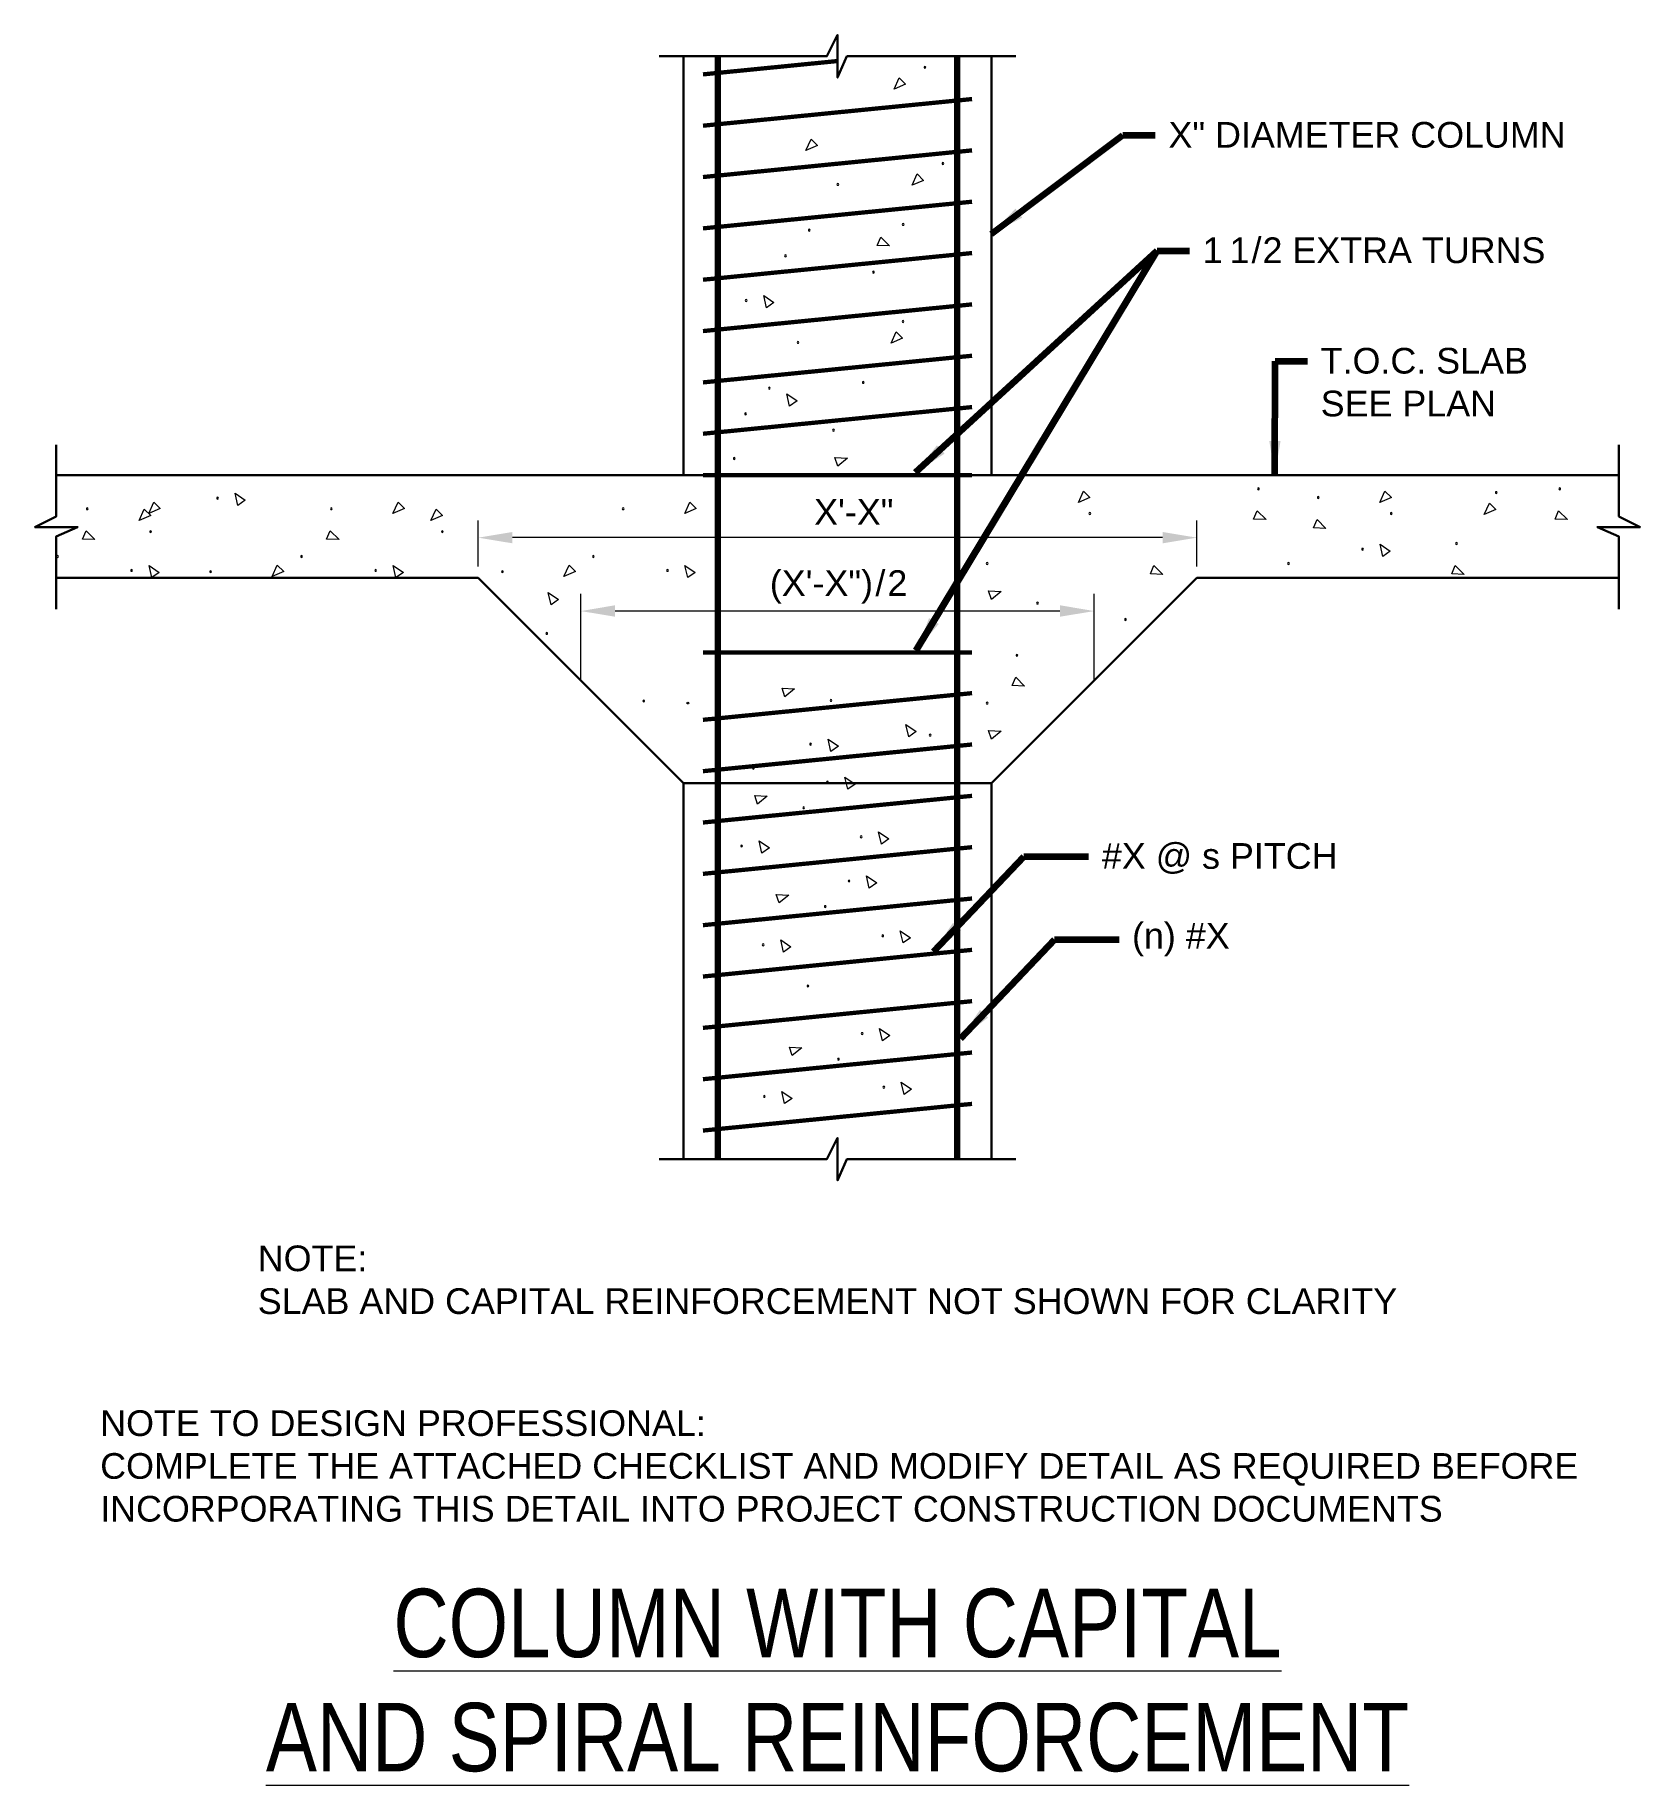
# Model space of a CAD drawing. Header units: inches. Extents: x -43 to 51, y 1666 to 1768.
import ezdxf

# ---------------------------------------------------------------- set-up
doc = ezdxf.new("R2010")
doc.units = ezdxf.units.IN
doc.header["$LTSCALE"] = 5
doc.header["$MEASUREMENT"] = 0
for name, color, linetype, lineweight in [('S-ANNO-DIMS', 1, 'Continuous', 20), ('S-ANNO-TEXT', 7, 'Continuous', 20), ('S-DELT-PATT', 7, 'Continuous', 15), ('S-DETL', 3, 'Continuous', 30)]:
    doc.layers.add(name, color=color, linetype=linetype, lineweight=lineweight)
doc.styles.add('Romans', font='arial.ttf')
doc.dimstyles.get("Standard").update_dxf_attribs({"dimtxt": 0.18, "dimasz": 0.18, "dimexe": 0.18, "dimexo": 0.0625, "dimgap": 0.09, "dimtad": 0, "dimtih": 1, "dimtoh": 1, "dimdec": 4, "dimzin": 0, "dimdsep": 46, "dimtxsty": 'Standard', "dimcen": 0.09, "dimadec": 0, "dimazin": 0, "dimtfac": 1, "dimtdec": 4, "dimtofl": 0, "dimtmove": 0, "dimatfit": 3, "dimfxl": 1, "dimtolj": 1, "dimtzin": 0, "dimarcsym": 0})

# ---------------------------------------------------------------- blocks, each defined once
blk = doc.blocks.new('*D0')
at = {"layer": 'Defpoints', "color": 0, "transparency": 16777216}
for p in [(-17.38, 1738.67), (-17.38, 1735.98), (24.62, 1735.98)]:
    blk.add_point(p, dxfattribs=at)
at = {"layer": 'S-ANNO-DIMS', "transparency": 16777216}
for p, q in [((-17.38, 1736.98), (-17.38, 1739.67)), ((24.62, 1736.98), (24.62, 1739.67)), ((22.62, 1738.67), (-15.38, 1738.67))]:
    blk.add_line(p, q, dxfattribs=at)
for points in [[(-15.38, 1739), (-15.38, 1738.34), (-17.38, 1738.67)], [(22.62, 1739), (22.62, 1738.34), (24.62, 1738.67)]]:
    blk.add_solid(points, dxfattribs=at)
at = {"layer": 'S-ANNO-DIMS', "transparency": 16777216, "insert": (4.57, 1740.17), "char_height": 1.5, "attachment_point": 5, "style": 'Romans'}
blk.add_mtext('\\A1;X\'-X"', dxfattribs=at)
blk = doc.blocks.new('*D1')
at = {"layer": 'Defpoints', "color": 0, "transparency": 16777216}
for p in [(-11.38, 1734.38), (-11.38, 1729.36), (18.62, 1729.36)]:
    blk.add_point(p, dxfattribs=at)
at = {"layer": 'S-ANNO-DIMS', "transparency": 16777216}
for p, q in [((-11.38, 1730.36), (-11.38, 1735.38)), ((18.62, 1730.36), (18.62, 1735.38)), ((16.62, 1734.38), (-9.38, 1734.38))]:
    blk.add_line(p, q, dxfattribs=at)
for points in [[(-9.38, 1734.72), (-9.38, 1734.05), (-11.38, 1734.38)], [(16.62, 1734.72), (16.62, 1734.05), (18.62, 1734.38)]]:
    blk.add_solid(points, dxfattribs=at)

msp = doc.modelspace()

# ---------------------------------------------------------------- linework, layer by layer
at = {"layer": 'S-DELT-PATT', "flags": 128}
for points in [[(8.6767403, 1766.1542649, 1), (8.7804203, 1766.1542649, 1)], [(9.725896, 1760.5346333, 1), (9.829576, 1760.5346333, 1)], [(3.588809, 1759.3119194, 1), (3.692489, 1759.3119194, 1)], [(7.4047249, 1756.9735983, 1), (7.5084049, 1756.9735983, 1)], [(1.916045, 1756.6376563, 1), (2.019725, 1756.6376563, 1)], [(0.5279577, 1755.1397169, 1), (0.6316377, 1755.1397169, 1)], [(5.6649949, 1754.181148, 1), (5.7686749, 1754.181148, 1)], [(-1.768313, 1752.5265808, 1), (-1.664633, 1752.5265808, 1)], [(7.3944745, 1751.3035276, 1), (7.4981545, 1751.3035276, 1)], [(1.2573875, 1750.0808136, 1), (1.3610675, 1750.0808136, 1)], [(5.0733034, 1747.7424926, 1), (5.1769834, 1747.7424926, 1)], [(-0.4153765, 1747.4065505, 1), (-0.3116965, 1747.4065505, 1)], [(-1.8034638, 1745.9086111, 1), (-1.6997838, 1745.9086111, 1)], [(3.3335734, 1744.9500423, 1), (3.4372534, 1744.9500423, 1)], [(-2.4654202, 1743.295475, 1), (-2.3617402, 1743.295475, 1)], [(28.1647353, 1741.5248997, 1), (28.2684153, 1741.5248997, 1)], [(45.7765869, 1741.5248997, 1), (45.8802669, 1741.5248997, 1)], [(-32.6618928, 1740.9791127, 1), (-32.5582128, 1740.9791127, 1)], [(31.6625665, 1741.0139335, 1), (31.7662465, 1741.0139335, 1)], [(42.0635115, 1741.3047645, 1), (42.1671915, 1741.3047645, 1)], [(-40.2801681, 1740.3611565, 1), (-40.1764881, 1740.3611565, 1)], [(-26.0132975, 1740.3611565, 1), (-25.9096175, 1740.3611565, 1)], [(-8.9612591, 1740.3611565, 1), (-8.8575791, 1740.3611565, 1)], [(18.3145729, 1740.0820505, 1), (18.4182529, 1740.0820505, 1)], [(35.9264245, 1740.0820505, 1), (36.0301045, 1740.0820505, 1)], [(-36.5794013, 1739.0204991, 1), (-36.4757213, 1739.0204991, 1)], [(-19.5273629, 1739.0204991, 1), (-19.4236829, 1739.0204991, 1)], [(-42.0198981, 1737.5687062, 1), (-41.9162181, 1737.5687062, 1)], [(-27.7530275, 1737.5687062, 1), (-27.6493475, 1737.5687062, 1)], [(-10.7009891, 1737.5687062, 1), (-10.5973091, 1737.5687062, 1)], [(34.2536605, 1737.9911886, 1), (34.3573405, 1737.9911886, 1)], [(39.7423404, 1738.3271307, 1), (39.8460204, 1738.3271307, 1)], [(-37.6890741, 1736.7550105, 1), (-37.5853941, 1736.7550105, 1)], [(-33.0703174, 1736.682178, 1), (-32.9666374, 1736.682178, 1)], [(-23.4222036, 1736.7550105, 1), (-23.3185236, 1736.7550105, 1)], [(-16.018279, 1736.682178, 1), (-15.914599, 1736.682178, 1)], [(-6.3701651, 1736.7550105, 1), (-6.2664851, 1736.7550105, 1)], [(12.310985, 1737.1599317, 1), (12.414665, 1737.1599317, 1)], [(29.9228365, 1737.1599317, 1), (30.0265165, 1737.1599317, 1)], [(15.2537216, 1734.8482966, 1), (15.3574016, 1734.8482966, 1)], [(20.3907588, 1733.8897277, 1), (20.4944388, 1733.8897277, 1)], [(-13.427185, 1733.076032, 1), (-13.323505, 1733.076032, 1)], [(14.050715, 1731.7961216, 1), (14.154395, 1731.7961216, 1)], [(-7.7582524, 1729.1246659, 1), (-7.6545724, 1729.1246659, 1)], [(-5.0749044, 1729.0036714, -1), (-5.1785844, 1729.0036714, -1)], [(3.1852287, 1729.158839, 1), (3.2889087, 1729.158839, 1)], [(12.310985, 1729.0036714, 1), (12.414665, 1729.0036714, 1)], [(1.9953338, 1726.6009658, 1), (2.0990138, 1726.6009658, 1)], [(8.9807167, 1727.1327601, 1), (9.0843967, 1727.1327601, 1)], [(-1.3532954, 1725.2011309, 1), (-1.2496154, 1725.2011309, 1)], [(2.9775286, 1724.3874351, 1), (3.0812086, 1724.3874351, 1)], [(1.5894413, 1722.8894957, 1), (1.6931213, 1722.8894957, 1)], [(4.9479734, 1721.1862787, 1), (5.0516534, 1721.1862787, 1)], [(-2.0374095, 1720.6544844, 1), (-1.9337295, 1720.6544844, 1)], [(-0.0907988, 1719.4224327, 1), (0.0128812, 1719.4224327, 1)], [(4.2400251, 1718.608737, 1), (4.3437051, 1718.608737, 1)], [(2.8519378, 1717.1107976, 1), (2.9556178, 1717.1107976, 1)], [(-0.774913, 1714.8757863, 1), (-0.671233, 1714.8757863, 1)], [(6.21047, 1715.4075806, 1), (6.31415, 1715.4075806, 1)], [(1.839129, 1712.4729716, 1), (1.942809, 1712.4729716, 1)], [(5.0064017, 1709.689047, 1), (5.1100817, 1709.689047, 1)], [(3.6183144, 1708.1911076, 1), (3.7219944, 1708.1911076, 1)], [(-0.7095081, 1706.0206854, 1), (-0.6058281, 1706.0206854, 1)], [(6.2758748, 1706.5524797, 1), (6.3795548, 1706.5524797, 1)]]:
    msp.add_lwpolyline(points, format="xyb", close=True, dxfattribs=at)
for points in [[(7.5973815, 1765.1698163), (6.9231185, 1764.8821659), (7.2224888, 1765.544709)], [(2.4483849, 1761.5847262), (1.774122, 1761.2970759), (2.0734922, 1761.9596189)], [(8.6465372, 1759.5501846), (7.9722742, 1759.2625343), (8.2716445, 1759.9250773)], [(6.1425034, 1756.2390038), (6.6605482, 1755.720349), (5.9341755, 1755.7514706)], [(-0.5305021, 1752.105525), (-0.6966686, 1752.8195012), (-0.096193, 1752.4096051)], [(7.4222327, 1750.3190789), (6.7479698, 1750.0314285), (7.04734, 1750.6939716)], [(0.8224344, 1746.3532225), (0.6562679, 1747.0671986), (1.2567435, 1746.6573025)], [(3.4660178, 1743.3526455), (4.1976444, 1743.3068665), (3.6326284, 1742.8493265)], [(-35.9578934, 1740.3654277), (-36.6321563, 1740.0777774), (-36.3327861, 1740.7403205)], [(-31.4240819, 1740.5580569), (-31.5902484, 1741.2720331), (-30.9897727, 1740.862137)], [(-21.6910228, 1740.3654277), (-22.3652858, 1740.0777774), (-22.0659155, 1740.7403205)], [(-4.6389844, 1740.3654277), (-5.3132473, 1740.0777774), (-5.0138771, 1740.7403205)], [(18.3729897, 1741.0182047), (17.6987267, 1740.7305543), (17.998097, 1741.3930974)], [(35.9848412, 1741.0182047), (35.3105783, 1740.7305543), (35.6099485, 1741.3930974)], [(42.0912697, 1740.3203158), (41.4170068, 1740.0326654), (41.716377, 1740.6952085)], [(-36.5209845, 1739.9566532), (-37.1952475, 1739.6690029), (-36.8958773, 1740.3315459)], [(-19.4689461, 1739.9566532), (-20.1432091, 1739.6690029), (-19.8438388, 1740.3315459)], [(28.1469313, 1740.2405286), (28.6649761, 1739.7218738), (27.9386034, 1739.7529955)], [(31.6447625, 1739.7295624), (32.1628073, 1739.2109076), (31.4364346, 1739.2420293)], [(45.7587828, 1740.2405286), (46.2768276, 1739.7218738), (45.5504549, 1739.7529955)], [(-40.2979721, 1739.0767855), (-39.7799273, 1738.5581307), (-40.5063, 1738.5892523)], [(-26.0311015, 1739.0767855), (-25.5130567, 1738.5581307), (-26.2394294, 1738.5892523)], [(35.4914714, 1737.5701329), (35.3253049, 1738.284109), (35.9257806, 1737.8742129)], [(-36.4512632, 1736.3339548), (-36.6174297, 1737.0479309), (-36.0169541, 1736.6380348)], [(-28.7480427, 1736.6864492), (-29.4223057, 1736.3987989), (-29.1229354, 1737.061342)], [(-22.1843926, 1736.3339548), (-22.3505591, 1737.0479309), (-21.7500835, 1736.6380348)], [(-11.6960043, 1736.6864492), (-12.3702672, 1736.3987989), (-12.070897, 1737.061342)], [(-5.1323542, 1736.3339548), (-5.2985207, 1737.0479309), (-4.698045, 1736.6380348)], [(22.1126848, 1737.0427596), (22.6307296, 1736.5241048), (21.9043569, 1736.5552265)], [(39.7245364, 1737.0427596), (40.2425812, 1736.5241048), (39.5162085, 1736.5552265)], [(-13.120572, 1734.7470001), (-13.2867385, 1735.4609762), (-12.6862629, 1735.0510801)], [(12.4434293, 1735.5625349), (13.175056, 1735.5167559), (12.61004, 1735.059216)], [(14.0329109, 1730.5117506), (14.5509557, 1729.9930958), (13.824583, 1730.0242175)], [(0.3749364, 1729.8730773), (1.106563, 1729.8272983), (0.5415471, 1729.3697584)], [(7.7815718, 1727.0345662), (7.6154053, 1727.7485424), (8.2158809, 1727.3386463)], [(12.4434293, 1727.4062746), (13.175056, 1727.3604956), (12.61004, 1726.9029556)], [(3.2331447, 1726.1799101), (3.0669782, 1726.8938862), (3.6674538, 1726.4839901)], [(4.2153395, 1723.9663794), (4.049173, 1724.6803555), (4.6496487, 1724.2704594)], [(-1.220851, 1723.6037341), (-0.4892244, 1723.5579551), (-1.0542403, 1723.1004151)], [(6.1857844, 1720.765223), (6.0196179, 1721.4791991), (6.6200935, 1721.069303)], [(-0.7995986, 1720.2334287), (-0.9657651, 1720.9474049), (-0.3652894, 1720.5375087)], [(5.4778361, 1718.1876813), (5.3116695, 1718.9016574), (5.9121452, 1718.4917613)], [(0.0416455, 1717.825036), (0.7732722, 1717.7792569), (0.2082562, 1717.321717)], [(0.462898, 1714.4547306), (0.2967315, 1715.1687067), (0.8972071, 1714.7588106)], [(7.4482809, 1714.9865249), (7.2821144, 1715.700501), (7.8825901, 1715.2906049)], [(6.2442126, 1709.2679913), (6.0780461, 1709.9819674), (6.6785218, 1709.5720713)], [(0.8080221, 1708.905346), (1.5396487, 1708.8595669), (0.9746328, 1708.402027)], [(7.5136857, 1706.131424), (7.3475192, 1706.8454001), (7.9479949, 1706.435504)], [(0.5283028, 1705.5996297), (0.3621363, 1706.3136058), (0.9626119, 1705.9037097)]]:
    msp.add_lwpolyline(points, close=True, dxfattribs=at)
at = {"layer": 'S-DETL'}
for p, q in [((-5.3819597, 1766.7987136), (-5.3819597, 1742.3143721)), ((12.6180403, 1766.7987136), (12.6180403, 1742.3143721)), ((-42.0367199, 1742.3143721), (-5.3819597, 1742.3143721)), ((-5.3819597, 1742.3143721), (49.2728004, 1742.3143721)), ((-42.0367199, 1736.3143721), (-17.3819597, 1736.3143721)), ((-17.3819597, 1736.3143721), (-5.3819597, 1724.3143721)), ((24.6180403, 1736.3143721), (12.6180403, 1724.3143721)), ((24.6180403, 1736.3143721), (49.2728004, 1736.3143721)), ((-5.3819597, 1724.3143721), (-5.3819597, 1702.3537576)), ((-5.3819597, 1724.3143721), (12.6180403, 1724.3143721)), ((12.6180403, 1724.3143721), (12.6180403, 1702.3537576))]:
    msp.add_line(p, q, dxfattribs=at)
at = {"layer": 'S-DETL', "linetype": 'Continuous'}
for points in [[(-6.7966515, 1766.7987136), (2.9958554, 1766.7987136), (3.6180403, 1768.0430834), (3.6180403, 1765.5543438), (4.1649021, 1766.7987136), (14.032732, 1766.7987136)], [(-42.0367199, 1744.0969874), (-42.0367199, 1739.9142648), (-43.2810897, 1739.2920799), (-40.7923501, 1739.2920799), (-42.0367199, 1738.745218), (-42.0367199, 1734.4871723)], [(49.2728004, 1744.0969874), (49.2728004, 1739.9142648), (50.5171702, 1739.2920799), (48.0284306, 1739.2920799), (49.2728004, 1738.745218), (49.2728004, 1734.4871723)], [(-6.7966515, 1702.3537576), (2.9958554, 1702.3537576), (3.6180403, 1703.5981274), (3.6180403, 1701.1093878), (4.1649021, 1702.3537576), (14.032732, 1702.3537576)]]:
    msp.add_lwpolyline(points, dxfattribs=at)
at = {"layer": 'S-DETL'}
for points, const_width in [([(3.6180403, 1766.5215193), (-4.2444495, 1765.7421379)], 0.25), ([(-3.3819597, 1702.3537576), (-3.3819597, 1766.7987136)], 0.375), ([(10.6180403, 1766.7987136), (10.6180403, 1702.3537576)], 0.375), ([(11.4805301, 1764.3009006), (-4.2444495, 1762.7421379)], 0.25), ([(11.4805301, 1761.3009006), (-4.2444495, 1759.7421379)], 0.25), ([(11.4805301, 1758.3009006), (-4.2444495, 1756.7421379)], 0.25), ([(11.4805301, 1755.3009006), (-4.2444495, 1753.7421379)], 0.25), ([(11.4805301, 1752.3009006), (-4.2444495, 1750.7421379)], 0.25), ([(11.4805301, 1749.3009006), (-4.2444495, 1747.7421379)], 0.25), ([(11.4805301, 1746.3009006), (-4.2444495, 1744.7421379)], 0.25), ([(-4.2444495, 1742.3143721), (11.4805301, 1742.3143721)], 0.25), ([(-4.2444495, 1731.9600422), (11.4805301, 1731.9600422)], 0.25), ([(11.4805301, 1729.5837579), (-4.2444495, 1728.0249951)], 0.25), ([(11.4805301, 1726.5837579), (-4.2444495, 1725.0249951)], 0.25), ([(11.4805301, 1723.5837579), (-4.2444495, 1722.0249951)], 0.25), ([(11.4805301, 1720.5837579), (-4.2444495, 1719.0249951)], 0.25), ([(11.4805301, 1717.5837579), (-4.2444495, 1716.0249951)], 0.25), ([(11.4805301, 1714.5837579), (-4.2444495, 1713.0249951)], 0.25), ([(11.4805301, 1711.5837579), (-4.2444495, 1710.0249951)], 0.25), ([(11.4805301, 1708.5837579), (-4.2444495, 1707.0249951)], 0.25), ([(11.4805301, 1705.5837579), (-4.2444495, 1704.0249951)], 0.25)]:
    msp.add_lwpolyline(points, dxfattribs=dict(at, const_width=const_width))

# ---------------------------------------------------------------- texts
at = {"layer": 'S-ANNO-DIMS', "insert": (-0.3376214, 1736.7666369), "char_height": 1.499999989, "width": 7.920122727, "attachment_point": 1, "style": 'Romans'}
msp.add_mtext('(X\'-X"{\\T1.2;)/}2 ', dxfattribs=at)
at = {"layer": 'S-ANNO-TEXT', "style": 'Romans'}
for s, insert, char_height, width, attachment_point in [('\\pxql;X" DIAMETER COLUMN', (22.9608008, 1762.9611408), 1.499999989, 38.628504213, 1), ('\\A1;\\pxql;{\\T0.9;1 \\T1.1;1/}2 EXTRA TURNS', (24.9608008, 1756.2147044), 1.499999989, 38.628504213, 1), ('\\pxql;T.O.C. SLAB\\PSEE PLAN', (31.8554176, 1749.7594149), 1.499999989, 38.628504213, 1), ('#X @ s PITCH', (19.0690225, 1720.8195236), 1.499999989, 38.628504213, 1), ('(n) #X', (20.8304639, 1716.1622889), 1.49999999, 38.628504213, 1), ('NOTE:\\PSLAB AND CAPITAL REINFORCEMENT NOT SHOWN FOR CLARITY', (-30.2619052, 1697.307205), 1.499999989, 79.701518827, 1), ('{\\W0.8;\\LCOLUMN WITH CAPITAL\\PAND SPIRAL REINFORCEMENT}', (3.6180403, 1677.2499062), 4, 74.459963538, 2)]:
    msp.add_mtext(s, dxfattribs=dict(at, insert=insert, char_height=char_height, width=width, attachment_point=attachment_point))
at = {"layer": 'S-ANNO-TEXT', "insert": (-39.4701245, 1687.6762364), "char_height": 1.499999989, "attachment_point": 1, "style": 'Romans'}
msp.add_mtext('NOTE TO DESIGN PROFESSIONAL: \\PCOMPLETE THE ATTACHED CHECKLIST AND MODIFY DETAIL AS REQUIRED BEFORE \\PINCORPORATING THIS DETAIL INTO PROJECT CONSTRUCTION DOCUMENTS', dxfattribs=at)

# ---------------------------------------------------------------- dimensions: what is measured, and where the dimension line sits
at = {"layer": 'S-ANNO-DIMS'}
for base, p1, p2, text, picture, middle in [((-17.3819597, 1738.670185), (24.6180403, 1735.9810388), (-17.3819597, 1735.9810388), 'X\'-X"', '*D0', (4.5735197, 1738.670185)), ((-11.3819597, 1734.3833946), (18.6180403, 1729.360915), (-11.3819597, 1729.360915), ' ', '*D1', (3.6180403, 1734.3833946))]:
    dim = msp.add_linear_dim(base=base, p1=p1, p2=p2, angle=180, text=text, dimstyle='Standard', override={"dimscale": 16, "dimtxt": 0.09375, "dimasz": 0.125, "dimexe": 0.0625, "dimgap": 0.0625, "dimtih": 0, "dimtoh": 0, "dimdec": 5, "dimlfac": 1, "dimrnd": 0.03125, "dimzin": 7, "dimlunit": 4, "dimtxsty": 'Romans', "dimcen": 0.125, "dimclrd": 256, "dimclre": 256, "dimclrt": 256, "dimadec": 4, "dimtdec": 5, "dimtofl": 1, "dimtvp": 1, "dimfrac": 2, "dimtzin": 3, "dimlwd": 65535, "dimlwe": 65535}, dxfattribs=at)
    dim.commit()
    dim.dimension.update_dxf_attribs({"geometry": picture, "text_midpoint": middle, "dimtype": 128})

# ---------------------------------------------------------------- leaders
at = {"layer": 'S-ANNO-TEXT'}
for points in [[(12.6180403, 1756.4311796), (20.2930791, 1762.1850494), (22.1847094, 1762.1850494)], [(8.1795045, 1742.4698621), (22.2930791, 1755.438613), (24.1847094, 1755.438613)], [(8.2210103, 1732.0850422), (22.2930791, 1755.438613), (24.1847094, 1755.438613)], [(29.1778547, 1742.3185638), (29.1876959, 1748.9833235), (31.0793262, 1748.9833235)], [(9.2249114, 1714.4857788), (14.5096706, 1720.0434322), (18.2929311, 1720.0434322)], [(10.8055403, 1709.4037597), (16.2972034, 1715.179001), (20.0804639, 1715.179001)]]:
    msp.add_leader(points, dimstyle='Standard', override={"dimscale": 16, "dimtxt": 0.09375, "dimasz": 0.125, "dimexe": 0.0625, "dimgap": 0.0625, "dimtad": 0, "dimtih": 0, "dimtoh": 0, "dimdec": 5, "dimlfac": 16, "dimrnd": 0.03125, "dimzin": 7, "dimlunit": 4, "dimtxsty": 'Romans', "dimcen": 0.125, "dimclrd": 256, "dimclre": 256, "dimclrt": 256, "dimadec": 4, "dimtdec": 5, "dimtofl": 1, "dimtvp": 1, "dimfrac": 2, "dimtzin": 3, "dimlwd": 65535, "dimlwe": 65535}, dxfattribs=at)

doc.saveas('drawing.dxf')
